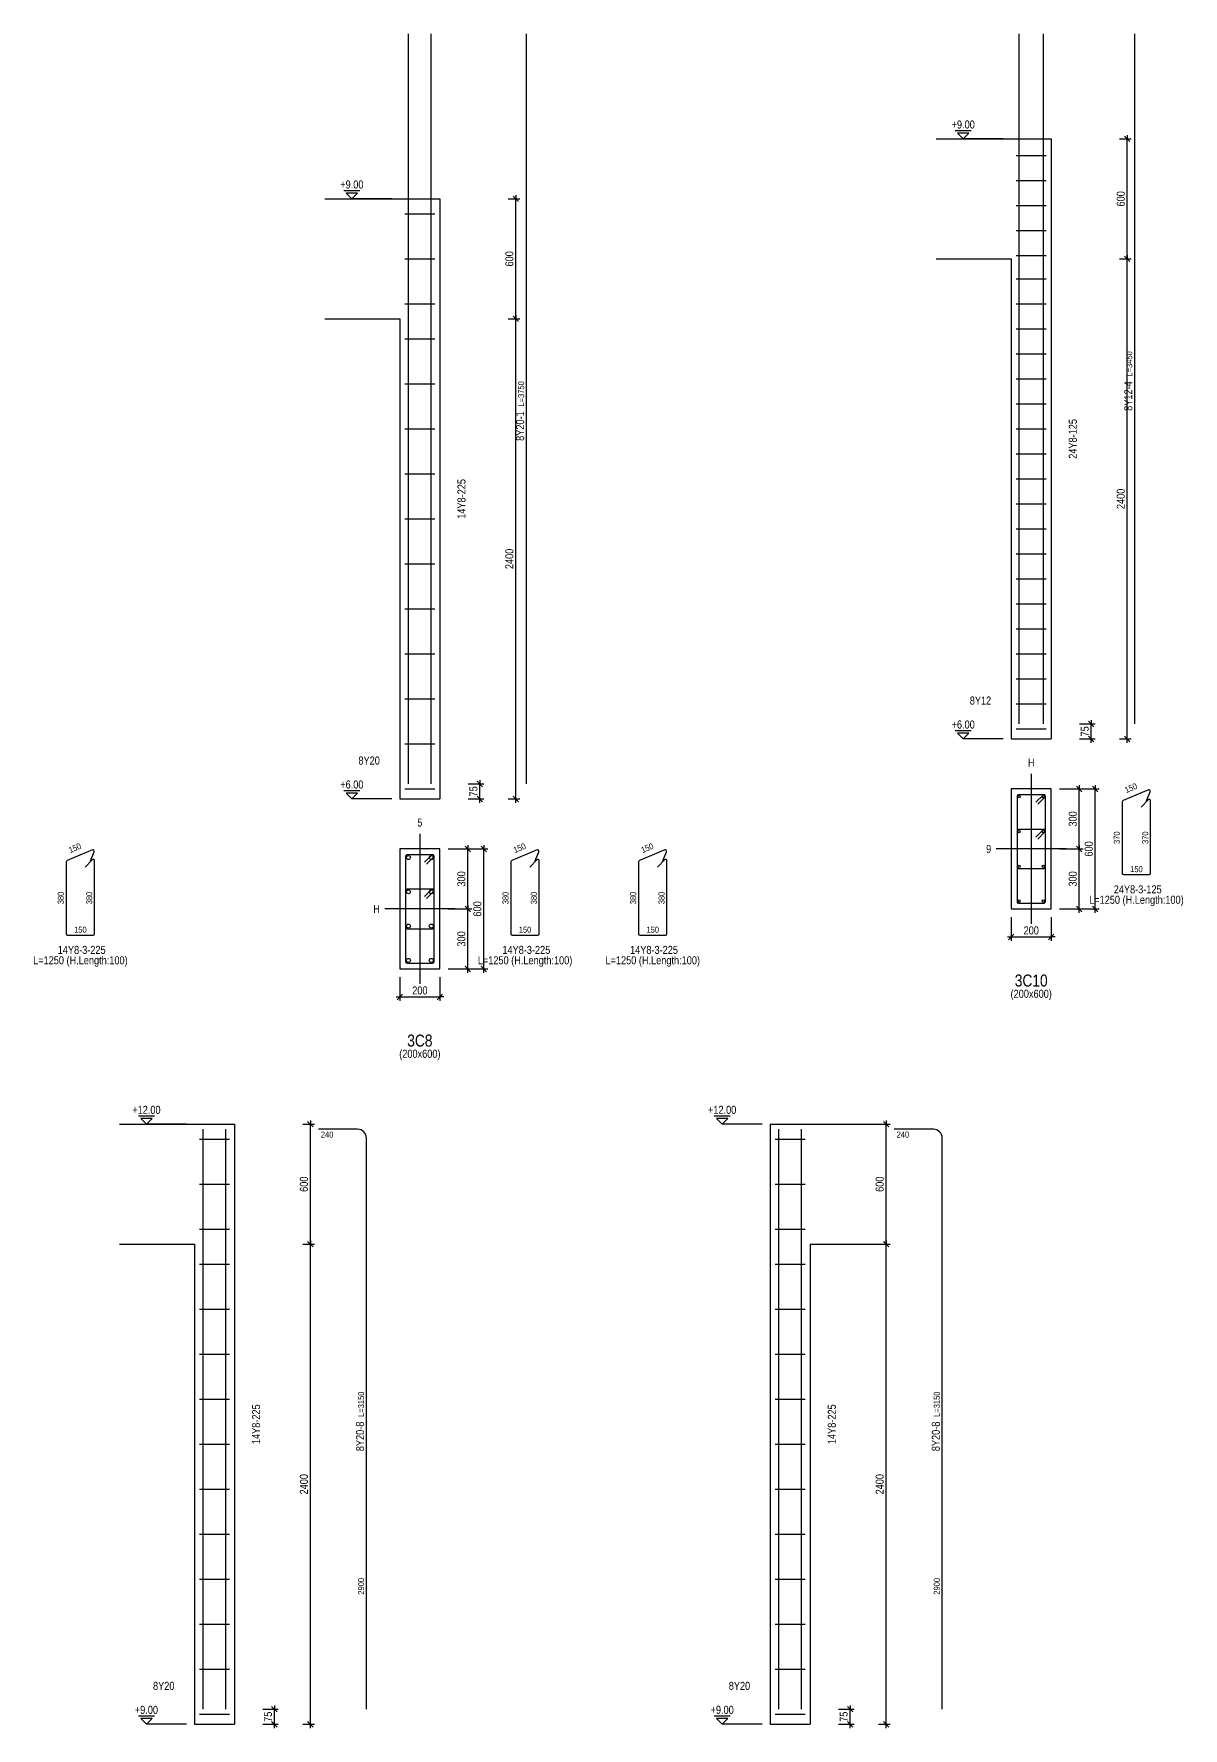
# Model space of a CAD drawing. Extents: x 0 to 206258, y -403073 to 0.
# Drawn here: x 95684 to 110047, y -139229 to -118053 of the extents above; entities that cross this region are included whole.
import ezdxf
from ezdxf.enums import TextEntityAlignment as Align
from ezdxf.lldxf.tags import DXFTag

# ---------------------------------------------------------------- set-up
doc = ezdxf.new("R2010")
doc.units = 0
doc.header["$LTSCALE"] = 1000
for name, color, linetype in [('Axis Line(Dir 1)', 8, 'CENTER2'), ('Axis Line(Dir 2)', 150, 'CENTER2'), ('Column Line(D)', 1, 'Continuous'), ('Dimension Line', 5, 'Continuous'), ('Dimension Text', 5, 'Continuous'), ('Link Line', 3, 'Continuous'), ('Rebar Label', 6, 'Continuous'), ('Rebar Length Text', 8, 'Continuous'), ('Rebar Line', 7, 'Continuous'), ('Top Rebar Label', 6, 'Continuous'), ('Top Rebar Length Text', 8, 'Continuous'), ('Top Rebar Line', 7, 'Continuous')]:
    doc.layers.add(name, color=color, linetype=linetype)
for name, color, linetype, true_color in [('Column Label(D)', 12, 'Continuous', 0xbd0000), ('Column Size Label (D)', 94, 'Continuous', 0x008100), ('Level Mark Line', 253, 'Continuous', 0x828282), ('Level Mark Text', 253, 'Continuous', 0x828282), ('Link Label', 94, 'Continuous', 0x008100), ('Link Length Text', 94, 'Continuous', 0x008100)]:
    doc.layers.add(name, color=color, linetype=linetype, true_color=true_color)
doc.styles.add('Column Label(D)', font='ARIALN.TTF', dxfattribs={"height": 150})
doc.styles.add('Column Size Label (D)', font='ARIALN.TTF', dxfattribs={"height": 100})
doc.styles.add('Dimension Text', font='ARIALN.TTF', dxfattribs={"height": 100})
doc.styles.add('Level Mark Text', font='ARIALN.TTF', dxfattribs={"height": 100})
doc.styles.add('Link Label', font='ARIALN.TTF', dxfattribs={"height": 100})
doc.styles.add('Link Length Text', font='ARIALN.TTF', dxfattribs={"height": 100})
doc.styles.add('Rebar Label', font='ARIALN.TTF', dxfattribs={"height": 100})
doc.styles.add('Rebar Length Text', font='ARIALN.TTF', dxfattribs={"height": 75})
doc.styles.add('Top Rebar Label', font='ARIALN.TTF', dxfattribs={"height": 100})
doc.styles.add('Top Rebar Length Text', font='ARIALN.TTF', dxfattribs={"height": 75})
tags = doc.linetypes.add('CENTER2', pattern=[1.125, 0.75, -0.125, 0.125, -0.125]).pattern_tags.tags
tags[10:11] = [DXFTag(74, 4), DXFTag(75, 0), DXFTag(340, '0'), DXFTag(46, 0.0), DXFTag(50, 0.0), DXFTag(44, 0.0), DXFTag(45, 0.0)]
tags[8:9] = [DXFTag(74, 4), DXFTag(75, 0), DXFTag(340, '0'), DXFTag(46, 0.0), DXFTag(50, 0.0), DXFTag(44, 0.0), DXFTag(45, 0.0)]
tags[6:7] = [DXFTag(74, 4), DXFTag(75, 0), DXFTag(340, '0'), DXFTag(46, 0.0), DXFTag(50, 0.0), DXFTag(44, 0.0), DXFTag(45, 0.0)]
tags[4:5] = [DXFTag(74, 4), DXFTag(75, 0), DXFTag(340, '0'), DXFTag(46, 0.0), DXFTag(50, 0.0), DXFTag(44, 0.0), DXFTag(45, 0.0)]
doc.dimstyles.new('COLUMNELV', dxfattribs={"dimtxt": 100, "dimasz": 30, "dimexe": 48.3, "dimexo": 103.5, "dimgap": 30, "dimtad": 1, "dimtoh": 1, "dimdec": 1, "dimlfac": 0.4, "dimdsep": 46, "dimtxsty": 'Dimension Text', "dimblk": 'PCDIM_TICK', "dimcen": 0.09, "dimclrd": 5, "dimclre": 5, "dimclrt": 5, "dimadec": 1, "dimazin": 0, "dimtp": 1, "dimtm": 1, "dimtfac": 1, "dimtdec": 4, "dimtofl": 0, "dimtmove": 0, "dimatfit": 3, "dimfxl": 1, "dimtolj": 1, "dimtzin": 0, "dimarcsym": 0})

# ---------------------------------------------------------------- blocks, each defined once
blk = doc.blocks.new('PCDIM_TICK')
at = {"layer": 'Dimension Line', "color": 0, "transparency": 33554687}
for p, q in [((1.15, 1.15), (-1.15, -1.15)), ((1.61, 0), (0, 0))]:
    blk.add_line(p, q, dxfattribs=at)
blk = doc.blocks.new('*U2231')
at = {"layer": 'Dimension Line', "color": 5, "true_color": 0x0000ff, "transparency": 16777216}
for p, q in [((101611, -121615), (101756, -121615)), ((101708, -127615), (101708, -121615)), ((101611, -127615), (101756, -127615))]:
    blk.add_line(p, q, dxfattribs=at)
at = {"layer": 'Dimension Line', "color": 5, "true_color": 0x0000ff, "transparency": 16777216, "xscale": 30, "yscale": 30}
for p, rotation in [((101708, -121615), 89.99999999999447), ((101708, -127615), 269.9999999999834)]:
    blk.add_blockref('PCDIM_TICK', p, dxfattribs=dict(at, rotation=rotation))
at = {"layer": 'Dimension Line', "color": 5, "true_color": 0x0000ff, "transparency": 16777216, "insert": (101678, -124615), "char_height": 100, "width": 247.25, "attachment_point": 8, "rotation": 90, "style": 'Dimension Text'}
blk.add_mtext('2400', dxfattribs=at)
blk = doc.blocks.new('*U2232')
at = {"layer": 'Dimension Line', "color": 5, "true_color": 0x0000ff, "transparency": 16777216}
for p, q in [((101611, -120115), (101756, -120115)), ((101708, -121615), (101708, -120115)), ((101611, -121615), (101756, -121615))]:
    blk.add_line(p, q, dxfattribs=at)
at = {"layer": 'Dimension Line', "color": 5, "true_color": 0x0000ff, "transparency": 16777216, "xscale": 30, "yscale": 30}
for p, rotation in [((101708, -120115), 89.99999999999447), ((101708, -121615), 269.9999999999834)]:
    blk.add_blockref('PCDIM_TICK', p, dxfattribs=dict(at, rotation=rotation))
at = {"layer": 'Dimension Line', "color": 5, "true_color": 0x0000ff, "transparency": 16777216, "insert": (101678, -120865), "char_height": 100, "width": 181.97, "attachment_point": 8, "rotation": 90, "style": 'Dimension Text'}
blk.add_mtext('600', dxfattribs=at)
blk = doc.blocks.new('*U2233')
at = {"layer": 'Dimension Line', "color": 5, "true_color": 0x0000ff, "transparency": 16777216}
for p, q in [((101111, -127428), (101306, -127428)), ((101258, -127615), (101258, -127428)), ((101111, -127615), (101306, -127615))]:
    blk.add_line(p, q, dxfattribs=at)
at = {"layer": 'Dimension Line', "color": 5, "true_color": 0x0000ff, "transparency": 16777216, "xscale": 30, "yscale": 30}
for p, rotation in [((101258, -127428), 89.99999999999447), ((101258, -127615), 269.9999999999834)]:
    blk.add_blockref('PCDIM_TICK', p, dxfattribs=dict(at, rotation=rotation))
at = {"layer": 'Dimension Line', "color": 5, "true_color": 0x0000ff, "transparency": 16777216, "insert": (101228, -127521), "char_height": 100, "width": 117.23, "attachment_point": 8, "rotation": 90, "style": 'Dimension Text'}
blk.add_mtext('75', dxfattribs=at)
blk = doc.blocks.new('*U2234')
at = {"layer": 'Dimension Line', "color": 5, "true_color": 0x0000ff, "transparency": 16777216}
for p, q in [((100258, -129844), (100258, -130139)), ((100758, -129844), (100758, -130139)), ((100258, -130090), (100758, -130090))]:
    blk.add_line(p, q, dxfattribs=at)
at = {"layer": 'Dimension Line', "color": 5, "true_color": 0x0000ff, "transparency": 16777216, "xscale": 30, "yscale": 30, "rotation": 180.0000000000004}
blk.add_blockref('PCDIM_TICK', (100258, -130090), dxfattribs=at)
at = {"layer": 'Dimension Line', "color": 5, "true_color": 0x0000ff, "transparency": 16777216, "xscale": 30, "yscale": 30}
blk.add_blockref('PCDIM_TICK', (100758, -130090), dxfattribs=at)
at = {"layer": 'Dimension Line', "color": 5, "true_color": 0x0000ff, "transparency": 16777216, "insert": (100508, -130060), "char_height": 100, "width": 182.77, "attachment_point": 8, "style": 'Dimension Text'}
blk.add_mtext('200', dxfattribs=at)
blk = doc.blocks.new('*U2235')
at = {"layer": 'Dimension Line', "color": 5, "true_color": 0x0000ff, "transparency": 16777216}
for p, q in [((100861, -128990), (101156, -128990)), ((101108, -129740), (101108, -128990)), ((100861, -129740), (101156, -129740))]:
    blk.add_line(p, q, dxfattribs=at)
at = {"layer": 'Dimension Line', "color": 5, "true_color": 0x0000ff, "transparency": 16777216, "xscale": 30, "yscale": 30}
for p, rotation in [((101108, -128990), 89.99999999999447), ((101108, -129740), 269.9999999999834)]:
    blk.add_blockref('PCDIM_TICK', p, dxfattribs=dict(at, rotation=rotation))
at = {"layer": 'Dimension Line', "color": 5, "true_color": 0x0000ff, "transparency": 16777216, "insert": (101078, -129365), "char_height": 100, "width": 181.5, "attachment_point": 8, "rotation": 90, "style": 'Dimension Text'}
blk.add_mtext('300', dxfattribs=at)
blk = doc.blocks.new('*U2236')
at = {"layer": 'Dimension Line', "color": 5, "true_color": 0x0000ff, "transparency": 16777216}
for p, q in [((100861, -128240), (101156, -128240)), ((101108, -128990), (101108, -128240)), ((100861, -128990), (101156, -128990))]:
    blk.add_line(p, q, dxfattribs=at)
at = {"layer": 'Dimension Line', "color": 5, "true_color": 0x0000ff, "transparency": 16777216, "xscale": 30, "yscale": 30}
for p, rotation in [((101108, -128240), 89.99999999999447), ((101108, -128990), 269.9999999999834)]:
    blk.add_blockref('PCDIM_TICK', p, dxfattribs=dict(at, rotation=rotation))
at = {"layer": 'Dimension Line', "color": 5, "true_color": 0x0000ff, "transparency": 16777216, "insert": (101078, -128615), "char_height": 100, "width": 181.5, "attachment_point": 8, "rotation": 90, "style": 'Dimension Text'}
blk.add_mtext('300', dxfattribs=at)
blk = doc.blocks.new('*U2237')
at = {"layer": 'Dimension Line', "color": 5, "true_color": 0x0000ff, "transparency": 16777216}
for p, q in [((100861, -128240), (101356, -128240)), ((101308, -129740), (101308, -128240)), ((100861, -129740), (101356, -129740))]:
    blk.add_line(p, q, dxfattribs=at)
at = {"layer": 'Dimension Line', "color": 5, "true_color": 0x0000ff, "transparency": 16777216, "xscale": 30, "yscale": 30}
for p, rotation in [((101308, -128240), 89.99999999999447), ((101308, -129740), 269.9999999999834)]:
    blk.add_blockref('PCDIM_TICK', p, dxfattribs=dict(at, rotation=rotation))
at = {"layer": 'Dimension Line', "color": 5, "true_color": 0x0000ff, "transparency": 16777216, "insert": (101278, -128990), "char_height": 100, "width": 181.97, "attachment_point": 8, "rotation": 90, "style": 'Dimension Text'}
blk.add_mtext('600', dxfattribs=at)
blk = doc.blocks.new('*U2238')
at = {"layer": 'Dimension Line', "color": 5, "true_color": 0x0000ff, "transparency": 16777216}
for p, q in [((109252, -120865), (109397, -120865)), ((109349, -126865), (109349, -120865)), ((109252, -126865), (109397, -126865))]:
    blk.add_line(p, q, dxfattribs=at)
at = {"layer": 'Dimension Line', "color": 5, "true_color": 0x0000ff, "transparency": 16777216, "xscale": 30, "yscale": 30}
for p, rotation in [((109349, -120865), 89.99999999999447), ((109349, -126865), 269.9999999999834)]:
    blk.add_blockref('PCDIM_TICK', p, dxfattribs=dict(at, rotation=rotation))
at = {"layer": 'Dimension Line', "color": 5, "true_color": 0x0000ff, "transparency": 16777216, "insert": (109319, -123865), "char_height": 100, "width": 247.25, "attachment_point": 8, "rotation": 90, "style": 'Dimension Text'}
blk.add_mtext('2400', dxfattribs=at)
blk = doc.blocks.new('*U2239')
at = {"layer": 'Dimension Line', "color": 5, "true_color": 0x0000ff, "transparency": 16777216}
for p, q in [((109252, -119365), (109397, -119365)), ((109349, -120865), (109349, -119365)), ((109252, -120865), (109397, -120865))]:
    blk.add_line(p, q, dxfattribs=at)
at = {"layer": 'Dimension Line', "color": 5, "true_color": 0x0000ff, "transparency": 16777216, "xscale": 30, "yscale": 30}
for p, rotation in [((109349, -119365), 89.99999999999447), ((109349, -120865), 269.9999999999834)]:
    blk.add_blockref('PCDIM_TICK', p, dxfattribs=dict(at, rotation=rotation))
at = {"layer": 'Dimension Line', "color": 5, "true_color": 0x0000ff, "transparency": 16777216, "insert": (109319, -120115), "char_height": 100, "width": 181.97, "attachment_point": 8, "rotation": 90, "style": 'Dimension Text'}
blk.add_mtext('600', dxfattribs=at)
blk = doc.blocks.new('*U2240')
at = {"layer": 'Dimension Line', "color": 5, "true_color": 0x0000ff, "transparency": 16777216}
for p, q in [((108752, -126678), (108947, -126678)), ((108899, -126865), (108899, -126678)), ((108752, -126865), (108947, -126865))]:
    blk.add_line(p, q, dxfattribs=at)
at = {"layer": 'Dimension Line', "color": 5, "true_color": 0x0000ff, "transparency": 16777216, "xscale": 30, "yscale": 30}
for p, rotation in [((108899, -126678), 89.99999999999447), ((108899, -126865), 269.9999999999834)]:
    blk.add_blockref('PCDIM_TICK', p, dxfattribs=dict(at, rotation=rotation))
at = {"layer": 'Dimension Line', "color": 5, "true_color": 0x0000ff, "transparency": 16777216, "insert": (108869, -126771), "char_height": 100, "width": 117.23, "attachment_point": 8, "rotation": 90, "style": 'Dimension Text'}
blk.add_mtext('75', dxfattribs=at)
blk = doc.blocks.new('*U2241')
at = {"layer": 'Dimension Line', "color": 5, "true_color": 0x0000ff, "transparency": 16777216}
for p, q in [((107899, -129094), (107899, -129389)), ((108399, -129094), (108399, -129389)), ((107899, -129340), (108399, -129340))]:
    blk.add_line(p, q, dxfattribs=at)
at = {"layer": 'Dimension Line', "color": 5, "true_color": 0x0000ff, "transparency": 16777216, "xscale": 30, "yscale": 30, "rotation": 180.0000000000004}
blk.add_blockref('PCDIM_TICK', (107899, -129340), dxfattribs=at)
at = {"layer": 'Dimension Line', "color": 5, "true_color": 0x0000ff, "transparency": 16777216, "xscale": 30, "yscale": 30}
blk.add_blockref('PCDIM_TICK', (108399, -129340), dxfattribs=at)
at = {"layer": 'Dimension Line', "color": 5, "true_color": 0x0000ff, "transparency": 16777216, "insert": (108149, -129310), "char_height": 100, "width": 182.77, "attachment_point": 8, "style": 'Dimension Text'}
blk.add_mtext('200', dxfattribs=at)
blk = doc.blocks.new('*U2242')
at = {"layer": 'Dimension Line', "color": 5, "true_color": 0x0000ff, "transparency": 16777216}
for p, q in [((108502, -128240), (108797, -128240)), ((108749, -128990), (108749, -128240)), ((108502, -128990), (108797, -128990))]:
    blk.add_line(p, q, dxfattribs=at)
at = {"layer": 'Dimension Line', "color": 5, "true_color": 0x0000ff, "transparency": 16777216, "xscale": 30, "yscale": 30}
for p, rotation in [((108749, -128240), 89.99999999999447), ((108749, -128990), 269.9999999999834)]:
    blk.add_blockref('PCDIM_TICK', p, dxfattribs=dict(at, rotation=rotation))
at = {"layer": 'Dimension Line', "color": 5, "true_color": 0x0000ff, "transparency": 16777216, "insert": (108719, -128615), "char_height": 100, "width": 181.5, "attachment_point": 8, "rotation": 90, "style": 'Dimension Text'}
blk.add_mtext('300', dxfattribs=at)
blk = doc.blocks.new('*U2243')
at = {"layer": 'Dimension Line', "color": 5, "true_color": 0x0000ff, "transparency": 16777216}
for p, q in [((108502, -127490), (108797, -127490)), ((108749, -128240), (108749, -127490)), ((108502, -128240), (108797, -128240))]:
    blk.add_line(p, q, dxfattribs=at)
at = {"layer": 'Dimension Line', "color": 5, "true_color": 0x0000ff, "transparency": 16777216, "xscale": 30, "yscale": 30}
for p, rotation in [((108749, -127490), 89.99999999999447), ((108749, -128240), 269.9999999999834)]:
    blk.add_blockref('PCDIM_TICK', p, dxfattribs=dict(at, rotation=rotation))
at = {"layer": 'Dimension Line', "color": 5, "true_color": 0x0000ff, "transparency": 16777216, "insert": (108719, -127865), "char_height": 100, "width": 181.5, "attachment_point": 8, "rotation": 90, "style": 'Dimension Text'}
blk.add_mtext('300', dxfattribs=at)
blk = doc.blocks.new('*U2244')
at = {"layer": 'Dimension Line', "color": 5, "true_color": 0x0000ff, "transparency": 16777216}
for p, q in [((108502, -127490), (108997, -127490)), ((108949, -128990), (108949, -127490)), ((108502, -128990), (108997, -128990))]:
    blk.add_line(p, q, dxfattribs=at)
at = {"layer": 'Dimension Line', "color": 5, "true_color": 0x0000ff, "transparency": 16777216, "xscale": 30, "yscale": 30}
for p, rotation in [((108949, -127490), 89.99999999999447), ((108949, -128990), 269.9999999999834)]:
    blk.add_blockref('PCDIM_TICK', p, dxfattribs=dict(at, rotation=rotation))
at = {"layer": 'Dimension Line', "color": 5, "true_color": 0x0000ff, "transparency": 16777216, "insert": (108919, -128240), "char_height": 100, "width": 181.97, "attachment_point": 8, "rotation": 90, "style": 'Dimension Text'}
blk.add_mtext('600', dxfattribs=at)
blk = doc.blocks.new('*U2363')
at = {"layer": 'Dimension Line', "color": 5, "true_color": 0x0000ff, "transparency": 16777216}
for p, q in [((99044, -133181), (99189, -133181)), ((99140, -139181), (99140, -133181)), ((99044, -139181), (99189, -139181))]:
    blk.add_line(p, q, dxfattribs=at)
at = {"layer": 'Dimension Line', "color": 5, "true_color": 0x0000ff, "transparency": 16777216, "xscale": 30, "yscale": 30}
for p, rotation in [((99140, -133181), 89.99999999999447), ((99140, -139181), 269.9999999999834)]:
    blk.add_blockref('PCDIM_TICK', p, dxfattribs=dict(at, rotation=rotation))
at = {"layer": 'Dimension Line', "color": 5, "true_color": 0x0000ff, "transparency": 16777216, "insert": (99110, -136181), "char_height": 100, "width": 247.25, "attachment_point": 8, "rotation": 90, "style": 'Dimension Text'}
blk.add_mtext('2400', dxfattribs=at)
blk = doc.blocks.new('*U2364')
at = {"layer": 'Dimension Line', "color": 5, "true_color": 0x0000ff, "transparency": 16777216}
for p, q in [((99044, -131681), (99189, -131681)), ((99140, -133181), (99140, -131681)), ((99044, -133181), (99189, -133181))]:
    blk.add_line(p, q, dxfattribs=at)
at = {"layer": 'Dimension Line', "color": 5, "true_color": 0x0000ff, "transparency": 16777216, "xscale": 30, "yscale": 30}
for p, rotation in [((99140, -131681), 89.99999999999447), ((99140, -133181), 269.9999999999834)]:
    blk.add_blockref('PCDIM_TICK', p, dxfattribs=dict(at, rotation=rotation))
at = {"layer": 'Dimension Line', "color": 5, "true_color": 0x0000ff, "transparency": 16777216, "insert": (99110, -132431), "char_height": 100, "width": 181.97, "attachment_point": 8, "rotation": 90, "style": 'Dimension Text'}
blk.add_mtext('600', dxfattribs=at)
blk = doc.blocks.new('*U2365')
at = {"layer": 'Dimension Line', "color": 5, "true_color": 0x0000ff, "transparency": 16777216}
for p, q in [((98544, -138993), (98739, -138993)), ((98690, -139181), (98690, -138993)), ((98544, -139181), (98739, -139181))]:
    blk.add_line(p, q, dxfattribs=at)
at = {"layer": 'Dimension Line', "color": 5, "true_color": 0x0000ff, "transparency": 16777216, "xscale": 30, "yscale": 30}
for p, rotation in [((98690, -138993), 89.99999999999447), ((98690, -139181), 269.9999999999834)]:
    blk.add_blockref('PCDIM_TICK', p, dxfattribs=dict(at, rotation=rotation))
at = {"layer": 'Dimension Line', "color": 5, "true_color": 0x0000ff, "transparency": 16777216, "insert": (98660, -139087), "char_height": 100, "width": 117.23, "attachment_point": 8, "rotation": 90, "style": 'Dimension Text'}
blk.add_mtext('75', dxfattribs=at)
blk = doc.blocks.new('*U2370')
at = {"layer": 'Dimension Line', "color": 5, "true_color": 0x0000ff, "transparency": 16777216}
for p, q in [((106240, -133181), (106385, -133181)), ((106336, -139181), (106336, -133181)), ((106240, -139181), (106385, -139181))]:
    blk.add_line(p, q, dxfattribs=at)
at = {"layer": 'Dimension Line', "color": 5, "true_color": 0x0000ff, "transparency": 16777216, "xscale": 30, "yscale": 30}
for p, rotation in [((106336, -133181), 89.99999999999447), ((106336, -139181), 269.9999999999834)]:
    blk.add_blockref('PCDIM_TICK', p, dxfattribs=dict(at, rotation=rotation))
at = {"layer": 'Dimension Line', "color": 5, "true_color": 0x0000ff, "transparency": 16777216, "insert": (106306, -136181), "char_height": 100, "width": 247.25, "attachment_point": 8, "rotation": 90, "style": 'Dimension Text'}
blk.add_mtext('2400', dxfattribs=at)
blk = doc.blocks.new('*U2371')
at = {"layer": 'Dimension Line', "color": 5, "true_color": 0x0000ff, "transparency": 16777216}
for p, q in [((106240, -131681), (106385, -131681)), ((106336, -133181), (106336, -131681)), ((106240, -133181), (106385, -133181))]:
    blk.add_line(p, q, dxfattribs=at)
at = {"layer": 'Dimension Line', "color": 5, "true_color": 0x0000ff, "transparency": 16777216, "xscale": 30, "yscale": 30}
for p, rotation in [((106336, -131681), 89.99999999999447), ((106336, -133181), 269.9999999999834)]:
    blk.add_blockref('PCDIM_TICK', p, dxfattribs=dict(at, rotation=rotation))
at = {"layer": 'Dimension Line', "color": 5, "true_color": 0x0000ff, "transparency": 16777216, "insert": (106306, -132431), "char_height": 100, "width": 181.97, "attachment_point": 8, "rotation": 90, "style": 'Dimension Text'}
blk.add_mtext('600', dxfattribs=at)
blk = doc.blocks.new('*U2372')
at = {"layer": 'Dimension Line', "color": 5, "true_color": 0x0000ff, "transparency": 16777216}
for p, q in [((105740, -138993), (105935, -138993)), ((105886, -139181), (105886, -138993)), ((105740, -139181), (105935, -139181))]:
    blk.add_line(p, q, dxfattribs=at)
at = {"layer": 'Dimension Line', "color": 5, "true_color": 0x0000ff, "transparency": 16777216, "xscale": 30, "yscale": 30}
for p, rotation in [((105886, -138993), 89.99999999999447), ((105886, -139181), 269.9999999999834)]:
    blk.add_blockref('PCDIM_TICK', p, dxfattribs=dict(at, rotation=rotation))
at = {"layer": 'Dimension Line', "color": 5, "true_color": 0x0000ff, "transparency": 16777216, "insert": (105856, -139087), "char_height": 100, "width": 117.23, "attachment_point": 8, "rotation": 90, "style": 'Dimension Text'}
blk.add_mtext('75', dxfattribs=at)

msp = doc.modelspace()

# ---------------------------------------------------------------- linework, layer by layer
at = {"layer": 'Axis Line(Dir 1)', "transparency": 33554687}
for points in [[(108586.292, -128240.237), (107711.292, -128240.237)], [(100945.408, -128990.237), (100070.408, -128990.237)]]:
    msp.add_lwpolyline(points, dxfattribs=at)
at = {"layer": 'Axis Line(Dir 2)', "transparency": 33554687}
for points in [[(108148.792, -127302.737), (108148.792, -129177.737)], [(100507.908, -128052.737), (100507.908, -129927.737)]]:
    msp.add_lwpolyline(points, dxfattribs=at)
at = {"layer": 'Column Line(D)', "transparency": 33554687}
for points in [[(106961.292, -119365.237), (107898.792, -119365.237)], [(107898.792, -119365.237), (108398.792, -119365.237)], [(108398.792, -119365.237), (108398.792, -126865.237)], [(99320.408, -120115.237), (100257.908, -120115.237)], [(100257.908, -120115.237), (100757.908, -120115.237)], [(100757.908, -120115.237), (100757.908, -127615.237)], [(106961.292, -120865.237), (107898.792, -120865.237)], [(107898.792, -120865.237), (107898.792, -126865.237)], [(99320.408, -121615.237), (100257.908, -121615.237)], [(100257.908, -121615.237), (100257.908, -127615.237)], [(107898.792, -126865.237), (108398.792, -126865.237)], [(100257.908, -127615.237), (100757.908, -127615.237)], [(96752.968, -131680.753), (97690.468, -131680.753)], [(97690.468, -131680.753), (98190.468, -131680.753)], [(98190.468, -131680.753), (98190.468, -139180.753)], [(104886.353, -131680.753), (104886.353, -139180.753)], [(104886.353, -131680.753), (105386.353, -131680.753)], [(105386.353, -131680.753), (106323.853, -131680.753)], [(96752.968, -133180.753), (97690.468, -133180.753)], [(97690.468, -133180.753), (97690.468, -139180.753)], [(105386.353, -133180.753), (106323.853, -133180.753)], [(105386.353, -133180.753), (105386.353, -139180.753)], [(97690.468, -139180.753), (98190.468, -139180.753)], [(104886.353, -139180.753), (105386.353, -139180.753)]]:
    msp.add_lwpolyline(points, dxfattribs=at)
for points in [[(107898.792, -128990.237), (108398.792, -128990.237), (108398.792, -127490.237), (107898.792, -127490.237)], [(100257.908, -129740.237), (100757.908, -129740.237), (100757.908, -128240.237), (100257.908, -128240.237)]]:
    msp.add_lwpolyline(points, close=True, dxfattribs=at)
at = {"layer": 'Level Mark Line', "transparency": 33554687}
for points in [[(107398.792, -119265.237), (107198.792, -119265.237)], [(107298.792, -119365.237), (107369.503, -119294.527), (107228.082, -119294.527), (107298.792, -119365.237)], [(107798.792, -119365.237), (107298.792, -119365.237)], [(99757.908, -120015.237), (99557.908, -120015.237)], [(99657.908, -120115.237), (99728.618, -120044.527), (99587.197, -120044.527), (99657.908, -120115.237)], [(100157.908, -120115.237), (99657.908, -120115.237)], [(107398.792, -126765.237), (107198.792, -126765.237)], [(107298.792, -126865.237), (107369.503, -126794.527), (107228.082, -126794.527), (107298.792, -126865.237)], [(107798.792, -126865.237), (107298.792, -126865.237)], [(99757.908, -127515.237), (99557.908, -127515.237)], [(99657.908, -127615.237), (99728.618, -127544.527), (99587.197, -127544.527), (99657.908, -127615.237)], [(100157.908, -127615.237), (99657.908, -127615.237)], [(97190.468, -131580.753), (96990.468, -131580.753)], [(97090.468, -131680.753), (97161.179, -131610.042), (97019.757, -131610.042), (97090.468, -131680.753)], [(97590.468, -131680.753), (97090.468, -131680.753)], [(104386.353, -131580.753), (104186.353, -131580.753)], [(104286.353, -131680.753), (104357.064, -131610.042), (104215.642, -131610.042), (104286.353, -131680.753)], [(104786.353, -131680.753), (104286.353, -131680.753)], [(97190.468, -139080.753), (96990.468, -139080.753)], [(97090.468, -139180.753), (97161.179, -139110.042), (97019.757, -139110.042), (97090.468, -139180.753)], [(104386.353, -139080.753), (104186.353, -139080.753)], [(104286.353, -139180.753), (104357.064, -139110.042), (104215.642, -139110.042), (104286.353, -139180.753)], [(97590.468, -139180.753), (97090.468, -139180.753)], [(104786.353, -139180.753), (104286.353, -139180.753)]]:
    msp.add_lwpolyline(points, dxfattribs=at)
at = {"layer": 'Link Line', "transparency": 33554687}
for p, q in [((107961.292, -119573.571), (108336.292, -119573.571)), ((107961.292, -119886.071), (108336.292, -119886.071)), ((107961.292, -120198.571), (108336.292, -120198.571)), ((100320.408, -120302.737), (100695.408, -120302.737)), ((107961.292, -120511.071), (108336.292, -120511.071)), ((100320.408, -120865.237), (100695.408, -120865.237)), ((107961.292, -120823.571), (108336.292, -120823.571)), ((107961.292, -121115.237), (108336.292, -121115.237)), ((100320.408, -121427.737), (100695.408, -121427.737)), ((107961.292, -121427.737), (108336.292, -121427.737)), ((107961.292, -121740.237), (108336.292, -121740.237)), ((100320.408, -121865.237), (100695.408, -121865.237)), ((107961.292, -122052.737), (108336.292, -122052.737)), ((107961.292, -122365.237), (108336.292, -122365.237)), ((100320.408, -122427.737), (100695.408, -122427.737)), ((107961.292, -122677.737), (108336.292, -122677.737)), ((100320.408, -122990.237), (100695.408, -122990.237)), ((107961.292, -122990.237), (108336.292, -122990.237)), ((107961.292, -123302.737), (108336.292, -123302.737)), ((100320.408, -123552.737), (100695.408, -123552.737)), ((107961.292, -123615.237), (108336.292, -123615.237)), ((107961.292, -123927.737), (108336.292, -123927.737)), ((100320.408, -124115.237), (100695.408, -124115.237)), ((107961.292, -124240.237), (108336.292, -124240.237)), ((100320.408, -124677.737), (100695.408, -124677.737)), ((107961.292, -124552.737), (108336.292, -124552.737)), ((107961.292, -124865.237), (108336.292, -124865.237)), ((100320.408, -125240.237), (100695.408, -125240.237)), ((107961.292, -125177.737), (108336.292, -125177.737)), ((107961.292, -125490.237), (108336.292, -125490.237)), ((100320.408, -125802.737), (100695.408, -125802.737)), ((107961.292, -125802.737), (108336.292, -125802.737)), ((107961.292, -126115.237), (108336.292, -126115.237)), ((100320.408, -126365.237), (100695.408, -126365.237)), ((107961.292, -126427.737), (108336.292, -126427.737)), ((107961.292, -126740.237), (108336.292, -126740.237)), ((100320.408, -126927.737), (100695.408, -126927.737)), ((100320.408, -127490.237), (100695.408, -127490.237)), ((97752.968, -131868.253), (98127.968, -131868.253)), ((104948.853, -131868.253), (105323.853, -131868.253)), ((97752.968, -132430.753), (98127.968, -132430.753)), ((104948.853, -132430.753), (105323.853, -132430.753)), ((97752.968, -132993.253), (98127.968, -132993.253)), ((104948.853, -132993.253), (105323.853, -132993.253)), ((97752.968, -133430.753), (98127.968, -133430.753)), ((104948.853, -133430.753), (105323.853, -133430.753)), ((97752.968, -133993.253), (98127.968, -133993.253)), ((104948.853, -133993.253), (105323.853, -133993.253)), ((97752.968, -134555.753), (98127.968, -134555.753)), ((104948.853, -134555.753), (105323.853, -134555.753)), ((97752.968, -135118.253), (98127.968, -135118.253)), ((104948.853, -135118.253), (105323.853, -135118.253)), ((97752.968, -135680.753), (98127.968, -135680.753)), ((104948.853, -135680.753), (105323.853, -135680.753)), ((97752.968, -136243.253), (98127.968, -136243.253)), ((104948.853, -136243.253), (105323.853, -136243.253)), ((97752.968, -136805.753), (98127.968, -136805.753)), ((104948.853, -136805.753), (105323.853, -136805.753)), ((97752.968, -137368.253), (98127.968, -137368.253)), ((104948.853, -137368.253), (105323.853, -137368.253)), ((97752.968, -137930.753), (98127.968, -137930.753)), ((104948.853, -137930.753), (105323.853, -137930.753)), ((97752.968, -138493.253), (98127.968, -138493.253)), ((104948.853, -138493.253), (105323.853, -138493.253)), ((97752.968, -139055.753), (98127.968, -139055.753)), ((104948.853, -139055.753), (105323.853, -139055.753))]:
    msp.add_line(p, q, dxfattribs=at)
for points in [[(108232.778, -127681), (108321.167, -127592.612, 0.668178638), (108308.792, -127562.737), (107988.792, -127562.737, 0.414213562), (107971.292, -127580.237), (107971.292, -128465.237, 0.414213562), (107988.792, -128482.737), (108308.792, -128482.737, 0.414213562), (108326.292, -128465.237), (108326.292, -127580.237, 0.668178638), (108296.418, -127567.863), (108208.03, -127656.251)], [(109589.309, -127640.589), (109636.325, -127524.768, 0.668178638), (109613.299, -127502.065), (109296.981, -127635.721, 0.301414294), (109286.292, -127651.841), (109286.292, -128542.737, 0.414213562), (109303.792, -128560.237), (109623.792, -128560.237, 0.414213562), (109641.292, -128542.737), (109641.292, -127640.237, 0.668178638), (109611.418, -127627.863), (109523.03, -127716.251)], [(108232.778, -128116), (108321.167, -128027.612, 0.668178638), (108308.792, -127997.737), (107988.792, -127997.737, 0.414213562), (107971.292, -128015.237), (107971.292, -128900.237, 0.414213562), (107988.792, -128917.737), (108308.792, -128917.737, 0.414213562), (108326.292, -128900.237), (108326.292, -128015.237, 0.668178638), (108296.418, -128002.863), (108208.03, -128091.251)], [(96390.629, -128390.589), (96437.646, -128274.768, 0.668178638), (96414.62, -128252.066), (96098.301, -128385.721, 0.301414294), (96087.613, -128401.841), (96087.613, -129299.404, 0.414213562), (96105.113, -129316.904), (96425.113, -129316.904, 0.414213562), (96442.613, -129299.404), (96442.613, -128390.238, 0.668178638), (96412.738, -128377.863), (96324.35, -128466.252)], [(100591.894, -128431), (100680.282, -128342.612, 0.668178638), (100667.908, -128312.737), (100347.908, -128312.737, 0.414213562), (100330.408, -128330.237), (100330.408, -129221.904, 0.414213562), (100347.908, -129239.404), (100667.908, -129239.404, 0.414213562), (100685.408, -129221.904), (100685.408, -128330.237, 0.668178638), (100655.533, -128317.863), (100567.145, -128406.251)], [(101948.424, -128390.589), (101995.441, -128274.768, 0.668178638), (101972.415, -128252.065), (101656.096, -128385.721, 0.301414294), (101645.408, -128401.841), (101645.408, -129299.404, 0.414213562), (101662.908, -129316.904), (101982.908, -129316.904, 0.414213562), (102000.408, -129299.404), (102000.408, -128390.237, 0.668178638), (101970.533, -128377.863), (101882.145, -128466.251)], [(103544.014, -128390.589), (103591.031, -128274.768, 0.668178638), (103568.004, -128252.066), (103251.686, -128385.721, 0.301414294), (103240.997, -128401.841), (103240.997, -129299.404, 0.414213562), (103258.497, -129316.904), (103578.497, -129316.904, 0.414213562), (103595.997, -129299.404), (103595.997, -128390.238, 0.668178638), (103566.123, -128377.863), (103477.735, -128466.252)], [(100591.894, -128859.333), (100680.282, -128770.945, 0.668178638), (100667.908, -128741.071), (100347.908, -128741.071, 0.414213562), (100330.408, -128758.571), (100330.408, -129650.237, 0.414213562), (100347.908, -129667.737), (100667.908, -129667.737, 0.414213562), (100685.408, -129650.237), (100685.408, -128758.571, 0.668178638), (100655.533, -128746.196), (100567.145, -128834.585)]]:
    msp.add_lwpolyline(points, format="xyb", dxfattribs=at)
at = {"layer": 'Rebar Line', "transparency": 33554687}
for centre, radius in [((107996.292, -127587.737), 15), ((108301.292, -127587.737), 15), ((107996.292, -128022.737), 15), ((108301.292, -128022.737), 15), ((100365.408, -128347.737), 25), ((100650.408, -128347.737), 25), ((107996.292, -128457.737), 15), ((108301.292, -128457.737), 15), ((100365.408, -128776.071), 25), ((100650.408, -128776.071), 25), ((107996.292, -128892.737), 15), ((108301.292, -128892.737), 15), ((100365.408, -129204.404), 25), ((100650.408, -129204.404), 25), ((100365.408, -129632.737), 25), ((100650.408, -129632.737), 25)]:
    msp.add_circle(centre, radius, dxfattribs=at)
at = {"layer": 'Top Rebar Line', "transparency": 33554687}
for points in [[(100365.408, -127427.737), (100365.408, -118052.737)], [(100650.408, -127427.737), (100650.408, -118052.737)], [(101841.26, -127427.737), (101841.26, -118052.737)], [(107996.292, -126677.737), (107996.292, -118052.737)], [(108301.292, -126677.737), (108301.292, -118052.737)], [(109442.145, -126677.737), (109442.145, -118052.737)], [(97797.968, -138993.253), (97797.968, -131743.253)], [(98082.968, -138993.253), (98082.968, -131743.253)], [(104993.853, -138993.253), (104993.853, -131743.253)], [(105278.853, -138993.253), (105278.853, -131743.253)]]:
    msp.add_lwpolyline(points, dxfattribs=at)
for points in [[(99840.468, -138993.253), (99840.468, -131853.209, 0.414213562), (99730.512, -131743.253), (99240.468, -131743.253)], [(107036.353, -138993.253), (107036.353, -131853.209, 0.414213562), (106926.397, -131743.253), (106436.353, -131743.253)]]:
    msp.add_lwpolyline(points, format="xyb", dxfattribs=at)

# ---------------------------------------------------------------- texts
at = {"layer": 'Column Label(D)', "transparency": 33554687, "style": 'Column Label(D)'}
for s, p in [('3C10', (108148.792, -129810.237)), ('3C8', (100507.908, -130560.237))]:
    msp.add_text(s, height=150, dxfattribs=at).set_placement(p, align=Align.TOP_CENTER)
at = {"layer": 'Column Size Label (D)', "transparency": 33554687, "style": 'Column Size Label (D)'}
for p in [(108148.792, -130000.237), (100507.908, -130750.237)]:
    msp.add_text('(200x600)', height=100, dxfattribs=at).set_placement(p, align=Align.TOP_CENTER)
at = {"layer": 'Dimension Text', "transparency": 33554687, "style": 'Dimension Text'}
for s, p in [('H', (108148.792, -127240.237)), ('5', (100507.908, -127990.237))]:
    msp.add_text(s, height=100, dxfattribs=at).set_placement(p, align=Align.BOTTOM_CENTER)
for s, p in [('9', (107648.792, -128240.237)), ('H', (100007.908, -128990.237))]:
    msp.add_text(s, height=100, dxfattribs=at).set_placement(p, align=Align.MIDDLE_RIGHT)
at = {"layer": 'Level Mark Text', "transparency": 33554687, "style": 'Level Mark Text'}
for s, p in [('+9.00', (107298.792, -119265.237)), ('+9.00', (99657.908, -120015.237)), ('+6.00', (107298.792, -126765.237)), ('+6.00', (99657.908, -127515.237)), ('+12.00', (97090.468, -131580.753)), ('+12.00', (104286.353, -131580.753)), ('+9.00', (97090.468, -139080.753)), ('+9.00', (104286.353, -139080.753))]:
    msp.add_text(s, height=100, dxfattribs=at).set_placement(p, align=Align.BOTTOM_CENTER)
at = {"layer": 'Link Label', "transparency": 33554687, "style": 'Link Label'}
for s, p in [(' 24Y8-3-125', (109463.792, -128795.237)), (' 14Y8-3-225', (96265.113, -129551.904)), (' 14Y8-3-225', (101822.908, -129551.904)), (' 14Y8-3-225', (103418.497, -129551.904))]:
    msp.add_text(s, height=100, dxfattribs=at).set_placement(p, align=Align.CENTER)
at = {"layer": 'Link Length Text', "transparency": 33554687, "style": 'Link Length Text'}
for p in [(109463.792, -128925.237), (96265.113, -129681.904), (101822.908, -129681.904), (103418.497, -129681.904)]:
    msp.add_text('L=1250 (H.Length:100)', height=100, dxfattribs=at).set_placement(p, align=Align.CENTER)
at = {"layer": 'Rebar Label', "transparency": 33554687, "style": 'Rebar Label'}
for s, p in [('24Y8-125', (108748.792, -123115.237)), ('14Y8-225', (101107.908, -123865.237)), ('14Y8-225', (98540.468, -135430.753)), ('14Y8-225', (105736.353, -135430.753))]:
    msp.add_text(s, height=100, rotation=90, dxfattribs=at).set_placement(p, align=Align.BOTTOM_CENTER)
at = {"layer": 'Rebar Length Text', "transparency": 33554687, "style": 'Rebar Length Text'}
for s, rotation, p in [('150', 22.9057699, (109410.014, -127512.961)), ('370', 90, (109256.292, -128100.237)), ('370', 90, (109611.292, -128100.237)), ('150', 22.9057699, (96211.334, -128262.961)), ('150', 22.9057699, (101769.129, -128262.961)), ('150', 22.9057699, (103364.719, -128262.961)), ('380', 90, (96057.613, -128853.571)), ('380', 90, (96412.613, -128853.571)), ('380', 90, (101615.408, -128853.571)), ('380', 90, (101970.408, -128853.571)), ('380', 90, (103210.997, -128853.571)), ('380', 90, (103565.997, -128853.571))]:
    msp.add_text(s, height=75, rotation=rotation, dxfattribs=at).set_placement(p, align=Align.CENTER)
for p in [(109463.792, -128530.237), (96265.113, -129286.904), (101822.908, -129286.904), (103418.497, -129286.904)]:
    msp.add_text('150', height=75, dxfattribs=at).set_placement(p, align=Align.CENTER)
at = {"layer": 'Top Rebar Label', "transparency": 33554687, "style": 'Top Rebar Label'}
for s, p in [(' 8Y12-4', (109412.145, -122395.237)), (' 8Y20-1', (101811.26, -122770.237)), (' 8Y20-8', (99810.468, -135398.253)), (' 8Y20-8', (107006.353, -135398.253))]:
    msp.add_text(s, height=100, rotation=90, dxfattribs=at).set_placement(p, align=Align.RIGHT)
for s, p in [(' 8Y12', (107648.792, -126465.237)), (' 8Y20', (100007.908, -127215.237)), (' 8Y20', (97440.468, -138780.753)), (' 8Y20', (104636.353, -138780.753))]:
    msp.add_text(s, height=100, dxfattribs=at).set_placement(p, align=Align.BOTTOM_RIGHT)
at = {"layer": 'Top Rebar Length Text', "transparency": 33554687, "style": 'Top Rebar Length Text'}
for s, p in [('L=3450', (109412.145, -122335.237)), ('L=3750', (101811.26, -122710.237)), ('L=3150', (99810.468, -135338.253)), ('L=3150', (107006.353, -135338.253)), ('2900', (99810.468, -137560.931)), ('2900', (107006.353, -137560.931))]:
    msp.add_text(s, height=75, rotation=90, dxfattribs=at).set_placement(p)
for p in [(99270.468, -131773.253), (106466.353, -131773.253)]:
    msp.add_text('240', height=75, dxfattribs=at).set_placement(p, align=Align.TOP_LEFT)

# ---------------------------------------------------------------- dimensions: what is measured, and where the dimension line sits
at = {"layer": 'Dimension Line', "transparency": 33554687}
for p1, p2, distance, picture, middle in [((109148.792, -120865.237), (109148.792, -119365.237), -200, '*U2239', (109348.792, -120115.237)), ((101507.908, -121615.237), (101507.908, -120115.237), -200, '*U2232', (101707.908, -120865.237)), ((109148.792, -126865.237), (109148.792, -120865.237), -200, '*U2238', (109348.792, -123865.237)), ((101507.908, -127615.237), (101507.908, -121615.237), -200, '*U2231', (101707.908, -124615.237)), ((108648.792, -126865.237), (108648.792, -126677.737), -250, '*U2240', (108898.792, -126771.487)), ((101007.908, -127615.237), (101007.908, -127427.737), -250, '*U2233', (101257.908, -127521.487)), ((108398.792, -128240.237), (108398.792, -127490.237), -350, '*U2243', (108748.792, -127865.237)), ((108398.792, -128990.237), (108398.792, -127490.237), -550, '*U2244', (108948.792, -128240.237)), ((100757.908, -128990.237), (100757.908, -128240.237), -350, '*U2236', (101107.908, -128615.237)), ((100757.908, -129740.237), (100757.908, -128240.237), -550, '*U2237', (101307.908, -128990.237)), ((108398.792, -128990.237), (108398.792, -128240.237), -350, '*U2242', (108748.792, -128615.237)), ((100757.908, -129740.237), (100757.908, -128990.237), -350, '*U2235', (101107.908, -129365.237)), ((107898.792, -128990.237), (108398.792, -128990.237), -350, '*U2241', (108148.792, -129340.237)), ((100257.908, -129740.237), (100757.908, -129740.237), -350, '*U2234', (100507.908, -130090.237)), ((98940.468, -133180.753), (98940.468, -131680.753), -200, '*U2364', (99140.468, -132430.753)), ((106136.353, -133180.753), (106136.353, -131680.753), -200, '*U2371', (106336.353, -132430.753)), ((98940.468, -139180.753), (98940.468, -133180.753), -200, '*U2363', (99140.468, -136180.753)), ((106136.353, -139180.753), (106136.353, -133180.753), -200, '*U2370', (106336.353, -136180.753)), ((98440.468, -139180.753), (98440.468, -138993.253), -250, '*U2365', (98690.468, -139087.003)), ((105636.353, -139180.753), (105636.353, -138993.253), -250, '*U2372', (105886.353, -139087.003))]:
    dim = msp.add_aligned_dim(p1=p1, p2=p2, distance=distance, dimstyle='COLUMNELV', override={"dimscale": 1, "dimtxt": 100, "dimasz": 30, "dimexe": 48.3, "dimexo": 103.5, "dimgap": 30, "dimtad": 1, "dimtih": 0, "dimdec": 1, "dimlfac": 0.4, "dimzin": 8, "dimlunit": 2, "dimpost": '', "dimtxsty": 'Dimension Text', "dimblk": 'PCDIM_TICK', "dimse1": 0, "dimse2": 0, "dimsd2": 0, "dimclrd": 5, "dimclre": 5, "dimclrt": 5, "dimaunit": 0, "dimadec": 1, "dimazin": 0, "dimtol": 0, "dimtp": 1, "dimtm": 1, "dimtmove": 0}, dxfattribs=at)
    dim.commit()
    dim.dimension.update_dxf_attribs({"geometry": picture, "text_midpoint": middle})

doc.saveas('drawing.dxf')
